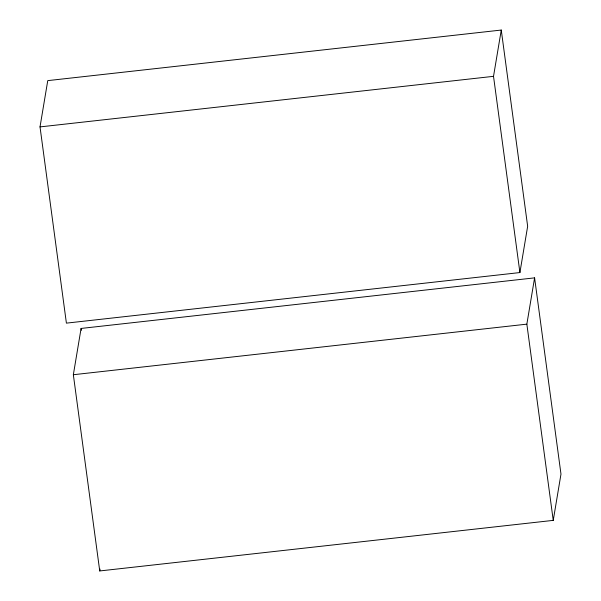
<?xml version="1.0" encoding="UTF-8"?>
<svg xmlns="http://www.w3.org/2000/svg" width="601" height="601" viewBox="0 0 601 601"><rect width="100%" height="100%" fill="white"/><g stroke="black" fill="none" stroke-linecap="round" stroke-linejoin="round"><path stroke-width="0.9" d="M40.019 126.901L47.757 80.624L501.264 30.05L527.655 226.276L519.91 272.561L66.403 323.135L40.019 126.901L493.519 76.335L501.264 30.05M73.345 374.724L81.09 328.439L534.597 277.865L560.981 474.099L553.243 520.376L99.736 570.95L73.345 374.724L526.852 324.149L534.597 277.865M99.736 570.95L100.044 569.102M493.519 76.335L519.91 272.561M526.852 324.149L553.243 520.376M81.09 328.439L81.338 330.302"/></g></svg>
